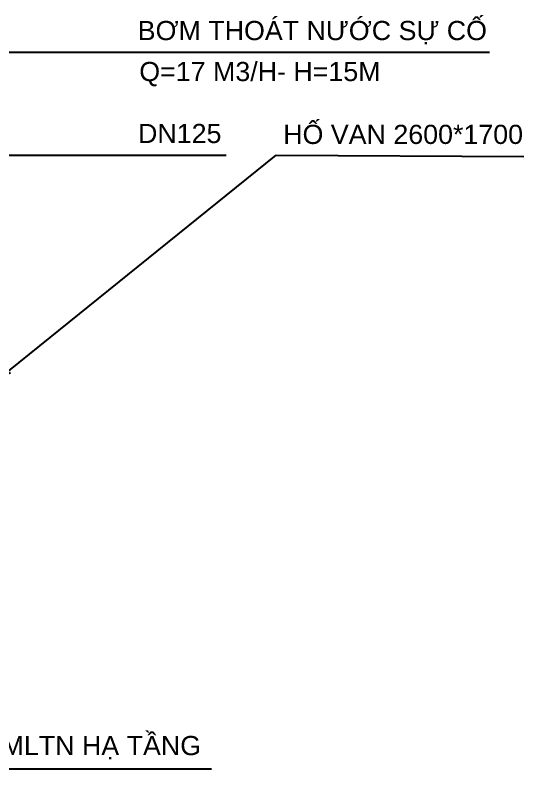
# Model space of a CAD drawing. Header units: millimetres. Extents: x -294625 to 2136527, y -251383 to 128331.
# Drawn here: x 1136788 to 1140103, y -219298 to -214365 of the extents above; entities that cross this region are included whole.
import ezdxf

# ---------------------------------------------------------------- set-up
doc = ezdxf.new("R2010")
doc.units = ezdxf.units.MM
doc.linetypes.add('CONTINOUS', pattern=[0])
doc.layers.add('00-N-TEXT', color=7, linetype='CONTINOUS', lineweight=9)
doc.layers.add('N3-NOTE', color=11, linetype='Continuous', lineweight=13)
doc.styles.add('P-ARIAL', font='arial.ttf', dxfattribs={"height": 3})
doc.styles.add('P-VNTIMEH', font='vntimeh.shx', dxfattribs={"width": 0.75, "height": 300})
doc.dimstyles.new('N-NOTE', dxfattribs={"dimtxt": 200, "dimasz": 30, "dimexe": 50, "dimexo": 50, "dimgap": 100, "dimtad": 1, "dimdec": 0, "dimdsep": 46, "dimtxsty": 'P-VNTIMEH', "dimblk": 'OPEN30', "dimcen": 0, "dimse1": 1, "dimse2": 1, "dimclrd": 256, "dimclre": 7, "dimclrt": 256, "dimadec": 0, "dimazin": 0, "dimtfac": 1, "dimtdec": 0, "dimtix": 1, "dimtmove": 2, "dimatfit": 3, "dimldrblk": 'OPEN30', "dimfxl": 1, "dimtolj": 1, "dimtzin": 0, "dimarcsym": 0})

# ---------------------------------------------------------------- blocks, each defined once
blk = doc.blocks.new('_Open30')
at = {"color": 0, "linetype": 'ByBlock', "lineweight": -2}
for p, q in [((-1, 0.268), (0, 0)), ((0, 0), (-1, -0.268)), ((0, 0), (-1, 0))]:
    blk.add_line(p, q, dxfattribs=at)

msp = doc.modelspace()

# ---------------------------------------------------------------- texts
at = {"layer": '00-N-TEXT', "color": 2, "style": 'P-ARIAL'}
for s, p in [('BƠM THOÁT NƯỚC SỰ CỐ', (1137586.7, -214527.4, 1)), ('Q=17 M3/H- H=15M', (1137597.1, -214794.7)), ('HỐ VAN 2600*1700', (1138534.7, -215204.5)), ('DN125', (1137589, -215198.6, -7.9)), ('KẾT NỐI MLTN HẠ TẦNG', (1135952.9, -219189.4))]:
    msp.add_text(s, height=125, dxfattribs=at).set_placement(p)

# ---------------------------------------------------------------- leaders
at = {"layer": 'N3-NOTE'}
for points in [[(1134450.1, -214605.1), (1139880.1, -214605.1)], [(1136377.8, -215277.4), (1138162.8, -215277.4)], [(1136687.4, -216728.7), (1138489.4, -215277.4), (1140102.9, -215287.3)], [(1135478.9, -219278.4, 13.3), (1138067, -219278.4, 13.3)]]:
    msp.add_leader(points, dimstyle='N-NOTE', override={"dimasz": 75, "dimtad": 0}, dxfattribs=at)

doc.saveas('drawing.dxf')
